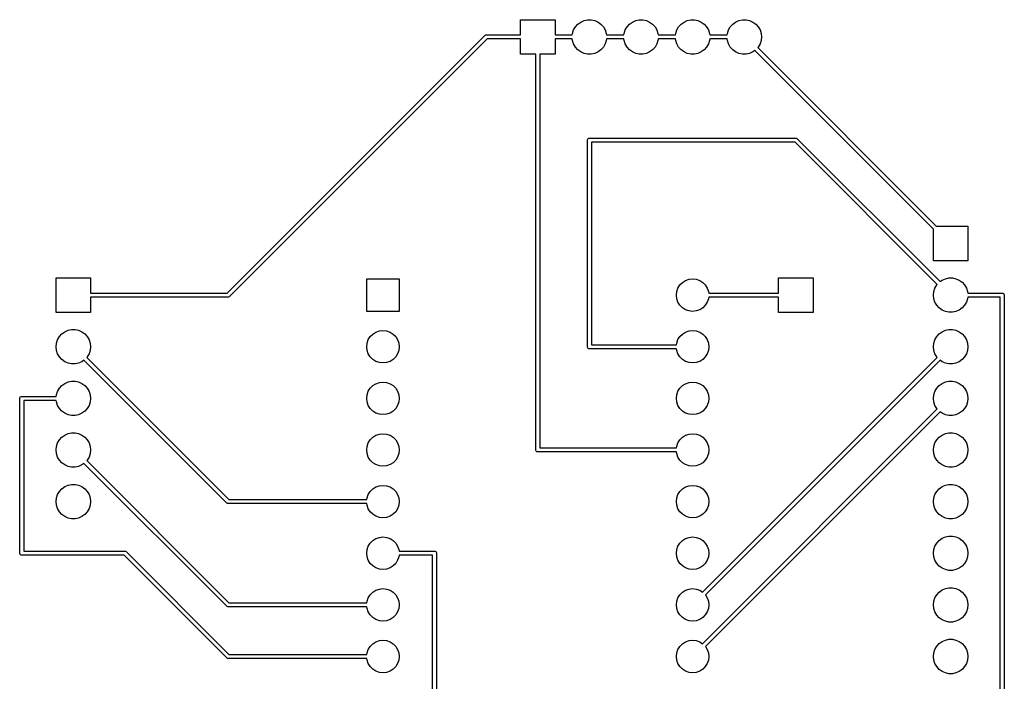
# Model space of a CAD drawing. Extents: x 4.9 to 6.8, y -4.93 to -2.37.
# Drawn here: x 4.896 to 6.804, y -3.65 to -2.367 of the extents above; entities that cross this region are included whole.
import ezdxf

# ---------------------------------------------------------------- set-up
doc = ezdxf.new("R2010")
doc.units = 0
doc.header["$MEASUREMENT"] = 0
doc.layers.add('BLACK', color=7, linetype='CONTINUOUS')

msp = doc.modelspace()

# ---------------------------------------------------------------- linework, layer by layer
at = {"layer": 'BLACK', "linetype": 'CONTINUOUS'}
for p, q in [((5.8665, -2.3961), (5.8665, -2.3665)), ((5.8665, -2.3665), (5.9335, -2.3665)), ((5.9335, -2.3665), (5.9335, -2.3961)), ((5.9694, -2.3864), (5.9729, -2.3803)), ((5.9729, -2.3803), (5.9776, -2.3751)), ((5.9776, -2.3751), (5.9833, -2.371)), ((5.9833, -2.371), (5.9897, -2.3682)), ((5.9897, -2.3682), (5.9965, -2.3667)), ((5.9965, -2.3667), (6.0035, -2.3667)), ((6.0035, -2.3667), (6.0103, -2.3682)), ((6.0103, -2.3682), (6.0167, -2.371)), ((6.0167, -2.371), (6.0224, -2.3751)), ((6.0224, -2.3751), (6.0271, -2.3803)), ((6.0271, -2.3803), (6.0306, -2.3864)), ((6.0694, -2.3864), (6.0729, -2.3803)), ((6.0729, -2.3803), (6.0776, -2.3751)), ((6.0776, -2.3751), (6.0833, -2.371)), ((6.0833, -2.371), (6.0897, -2.3682)), ((6.0897, -2.3682), (6.0965, -2.3667)), ((6.0965, -2.3667), (6.1035, -2.3667)), ((6.1035, -2.3667), (6.1103, -2.3682)), ((6.1103, -2.3682), (6.1167, -2.371)), ((6.1167, -2.371), (6.1224, -2.3751)), ((6.1224, -2.3751), (6.1271, -2.3803)), ((6.1271, -2.3803), (6.1306, -2.3864)), ((6.1694, -2.3864), (6.1729, -2.3803)), ((6.1729, -2.3803), (6.1776, -2.3751)), ((6.1776, -2.3751), (6.1833, -2.371)), ((6.1833, -2.371), (6.1897, -2.3682)), ((6.1897, -2.3682), (6.1965, -2.3667)), ((6.1965, -2.3667), (6.2035, -2.3667)), ((6.2035, -2.3667), (6.2103, -2.3682)), ((6.2103, -2.3682), (6.2167, -2.371)), ((6.2167, -2.371), (6.2224, -2.3751)), ((6.2224, -2.3751), (6.2271, -2.3803)), ((6.2271, -2.3803), (6.2306, -2.3864)), ((6.2694, -2.3864), (6.2729, -2.3803)), ((6.2729, -2.3803), (6.2776, -2.3751)), ((6.2776, -2.3751), (6.2833, -2.371)), ((6.2833, -2.371), (6.2897, -2.3682)), ((6.2897, -2.3682), (6.2965, -2.3667)), ((6.2965, -2.3667), (6.3035, -2.3667)), ((6.3035, -2.3667), (6.3103, -2.3682)), ((6.3103, -2.3682), (6.3167, -2.371)), ((6.3167, -2.371), (6.3224, -2.3751)), ((6.3224, -2.3751), (6.3271, -2.3803)), ((6.3271, -2.3803), (6.3306, -2.3864)), ((5.2984, -2.8961), (5.7972, -2.3972)), ((5.7972, -2.3972), (5.7978, -2.3967)), ((5.7978, -2.3967), (5.7982, -2.3966)), ((5.7982, -2.3966), (5.7992, -2.3961)), ((5.7992, -2.3961), (5.8, -2.3961)), ((5.8, -2.3961), (5.8665, -2.3961)), ((5.9335, -2.3961), (5.9669, -2.3961)), ((5.9669, -2.3961), (5.9673, -2.393)), ((5.9673, -2.393), (5.9694, -2.3864)), ((6.0306, -2.3864), (6.0327, -2.393)), ((6.0327, -2.393), (6.0331, -2.3961)), ((6.0331, -2.3961), (6.0669, -2.3961)), ((6.0669, -2.3961), (6.0673, -2.393)), ((6.0673, -2.393), (6.0694, -2.3864)), ((6.1306, -2.3864), (6.1327, -2.393)), ((6.1327, -2.393), (6.1331, -2.3961)), ((6.1331, -2.3961), (6.1669, -2.3961)), ((6.1669, -2.3961), (6.1673, -2.393)), ((6.1673, -2.393), (6.1694, -2.3864)), ((6.2306, -2.3864), (6.2327, -2.393)), ((6.2327, -2.393), (6.2331, -2.3961)), ((6.2331, -2.3961), (6.2669, -2.3961)), ((6.2669, -2.3961), (6.2673, -2.393)), ((6.2673, -2.393), (6.2694, -2.3864)), ((6.3306, -2.3864), (6.3327, -2.393)), ((6.3327, -2.393), (6.3335, -2.4)), ((6.3335, -2.4), (6.3327, -2.407)), ((5.8016, -2.4039), (5.3028, -2.9028)), ((5.8665, -2.4039), (5.8016, -2.4039)), ((5.8665, -2.4335), (5.8665, -2.4039)), ((5.9669, -2.4039), (5.9335, -2.4039)), ((5.9335, -2.4039), (5.9335, -2.4335)), ((5.9673, -2.407), (5.9669, -2.4039)), ((5.9694, -2.4136), (5.9673, -2.407)), ((5.9729, -2.4197), (5.9694, -2.4136)), ((5.9776, -2.4249), (5.9729, -2.4197)), ((6.0271, -2.4197), (6.0224, -2.4249)), ((6.0306, -2.4136), (6.0271, -2.4197)), ((6.0327, -2.407), (6.0306, -2.4136)), ((6.0331, -2.4039), (6.0327, -2.407)), ((6.0669, -2.4039), (6.0331, -2.4039)), ((6.0673, -2.407), (6.0669, -2.4039)), ((6.0694, -2.4136), (6.0673, -2.407)), ((6.0729, -2.4197), (6.0694, -2.4136)), ((6.0776, -2.4249), (6.0729, -2.4197)), ((6.1271, -2.4197), (6.1224, -2.4249)), ((6.1306, -2.4136), (6.1271, -2.4197)), ((6.1327, -2.407), (6.1306, -2.4136)), ((6.1331, -2.4039), (6.1327, -2.407)), ((6.1669, -2.4039), (6.1331, -2.4039)), ((6.1673, -2.407), (6.1669, -2.4039)), ((6.1694, -2.4136), (6.1673, -2.407)), ((6.1729, -2.4197), (6.1694, -2.4136)), ((6.1776, -2.4249), (6.1729, -2.4197)), ((6.2271, -2.4197), (6.2224, -2.4249)), ((6.2306, -2.4136), (6.2271, -2.4197)), ((6.2327, -2.407), (6.2306, -2.4136)), ((6.2331, -2.4039), (6.2327, -2.407)), ((6.2669, -2.4039), (6.2331, -2.4039)), ((6.2673, -2.407), (6.2669, -2.4039)), ((6.2694, -2.4136), (6.2673, -2.407)), ((6.2729, -2.4197), (6.2694, -2.4136)), ((6.2776, -2.4249), (6.2729, -2.4197)), ((6.3271, -2.4197), (6.3262, -2.4206)), ((6.3262, -2.4206), (6.6721, -2.7665)), ((6.3306, -2.4136), (6.3271, -2.4197)), ((6.3327, -2.407), (6.3306, -2.4136)), ((5.8961, -2.4335), (5.8665, -2.4335)), ((5.8961, -3.2), (5.8961, -2.4335)), ((5.9335, -2.4335), (5.9039, -2.4335)), ((5.9039, -2.4335), (5.9039, -3.1961)), ((5.9833, -2.429), (5.9776, -2.4249)), ((5.9897, -2.4318), (5.9833, -2.429)), ((5.9965, -2.4333), (5.9897, -2.4318)), ((6.0035, -2.4333), (5.9965, -2.4333)), ((6.0103, -2.4318), (6.0035, -2.4333)), ((6.0167, -2.429), (6.0103, -2.4318)), ((6.0224, -2.4249), (6.0167, -2.429)), ((6.0833, -2.429), (6.0776, -2.4249)), ((6.0897, -2.4318), (6.0833, -2.429)), ((6.0965, -2.4333), (6.0897, -2.4318)), ((6.1035, -2.4333), (6.0965, -2.4333)), ((6.1103, -2.4318), (6.1035, -2.4333)), ((6.1167, -2.429), (6.1103, -2.4318)), ((6.1224, -2.4249), (6.1167, -2.429)), ((6.1833, -2.429), (6.1776, -2.4249)), ((6.1897, -2.4318), (6.1833, -2.429)), ((6.1965, -2.4333), (6.1897, -2.4318)), ((6.2035, -2.4333), (6.1965, -2.4333)), ((6.2103, -2.4318), (6.2035, -2.4333)), ((6.2167, -2.429), (6.2103, -2.4318)), ((6.2224, -2.4249), (6.2167, -2.429)), ((6.2833, -2.429), (6.2776, -2.4249)), ((6.2897, -2.4318), (6.2833, -2.429)), ((6.2965, -2.4333), (6.2897, -2.4318)), ((6.3035, -2.4333), (6.2965, -2.4333)), ((6.3103, -2.4318), (6.3035, -2.4333)), ((6.3167, -2.429), (6.3103, -2.4318)), ((6.3206, -2.4262), (6.3167, -2.429)), ((6.6665, -2.7721), (6.3206, -2.4262)), ((5.9961, -2.5992), (5.9967, -2.5978)), ((5.9961, -2.6), (5.9961, -2.5992)), ((5.9961, -3), (5.9961, -2.6)), ((5.9967, -2.5978), (5.9978, -2.5967)), ((5.9978, -2.5967), (5.9992, -2.5961)), ((5.9992, -2.5961), (6, -2.5961)), ((6, -2.5961), (6.4, -2.5961)), ((6.3984, -2.6039), (6.0039, -2.6039)), ((6.0039, -2.6039), (6.0039, -2.9961)), ((6.6738, -2.8794), (6.3984, -2.6039)), ((6.4, -2.5961), (6.4008, -2.5961)), ((6.4008, -2.5961), (6.4022, -2.5967)), ((6.4022, -2.5967), (6.4028, -2.5972)), ((6.4028, -2.5972), (6.6794, -2.8738)), ((6.6665, -2.8335), (6.6665, -2.7721)), ((6.6721, -2.7665), (6.7335, -2.7665)), ((6.7335, -2.7665), (6.7335, -2.8335)), ((6.7335, -2.8335), (6.6665, -2.8335)), ((4.9665, -2.9335), (4.9665, -2.8665)), ((4.9665, -2.8665), (5.0335, -2.8665)), ((5.0335, -2.8665), (5.0335, -2.8961)), ((5.5685, -2.9315), (5.5685, -2.8685)), ((5.5685, -2.8685), (5.6315, -2.8685)), ((5.6315, -2.8685), (5.6315, -2.9315)), ((6.1716, -2.8863), (6.1754, -2.8804)), ((6.1754, -2.8804), (6.1804, -2.8754)), ((6.1804, -2.8754), (6.1863, -2.8716)), ((6.1863, -2.8716), (6.193, -2.8693)), ((6.193, -2.8693), (6.2, -2.8685)), ((6.2, -2.8685), (6.207, -2.8693)), ((6.207, -2.8693), (6.2137, -2.8716)), ((6.2137, -2.8716), (6.2196, -2.8754)), ((6.2196, -2.8754), (6.2246, -2.8804)), ((6.2246, -2.8804), (6.2284, -2.8863)), ((6.3665, -2.8961), (6.3665, -2.8665)), ((6.3665, -2.8665), (6.4335, -2.8665)), ((6.4335, -2.8665), (6.4335, -2.9335)), ((6.6694, -2.8864), (6.6729, -2.8803)), ((6.6729, -2.8803), (6.6738, -2.8794)), ((6.6794, -2.8738), (6.6833, -2.871)), ((6.6833, -2.871), (6.6897, -2.8682)), ((6.6897, -2.8682), (6.6965, -2.8667)), ((6.6965, -2.8667), (6.7035, -2.8667)), ((6.7035, -2.8667), (6.7103, -2.8682)), ((6.7103, -2.8682), (6.7167, -2.871)), ((6.7167, -2.871), (6.7224, -2.8751)), ((6.7224, -2.8751), (6.7271, -2.8803)), ((6.7271, -2.8803), (6.7306, -2.8864)), ((5.0335, -2.8961), (5.2984, -2.8961)), ((6.1685, -2.9), (6.1693, -2.893)), ((6.1693, -2.893), (6.1716, -2.8863)), ((6.2284, -2.8863), (6.2307, -2.893)), ((6.2307, -2.893), (6.2311, -2.8961)), ((6.2311, -2.8961), (6.3665, -2.8961)), ((6.6665, -2.9), (6.6673, -2.893)), ((6.6673, -2.893), (6.6694, -2.8864)), ((6.7306, -2.8864), (6.7327, -2.893)), ((6.7327, -2.893), (6.7331, -2.8961)), ((6.7331, -2.8961), (6.8, -2.8961)), ((6.8, -2.8961), (6.8008, -2.8961)), ((6.8008, -2.8961), (6.8022, -2.8967)), ((6.8022, -2.8967), (6.8033, -2.8978)), ((6.8033, -2.8978), (6.8039, -2.8992)), ((6.8039, -2.8992), (6.8039, -2.9)), ((5.3, -2.9039), (5.0335, -2.9039)), ((5.0335, -2.9039), (5.0335, -2.9335)), ((5.3008, -2.9039), (5.3, -2.9039)), ((5.3022, -2.9033), (5.3008, -2.9039)), ((5.3028, -2.9028), (5.3022, -2.9033)), ((6.1693, -2.907), (6.1685, -2.9)), ((6.1716, -2.9137), (6.1693, -2.907)), ((6.1754, -2.9196), (6.1716, -2.9137)), ((6.2284, -2.9137), (6.2246, -2.9196)), ((6.2307, -2.907), (6.2284, -2.9137)), ((6.2311, -2.9039), (6.2307, -2.907)), ((6.3665, -2.9039), (6.2311, -2.9039)), ((6.3665, -2.9335), (6.3665, -2.9039)), ((6.6673, -2.907), (6.6665, -2.9)), ((6.6694, -2.9136), (6.6673, -2.907)), ((6.6729, -2.9197), (6.6694, -2.9136)), ((6.7306, -2.9136), (6.7271, -2.9197)), ((6.7327, -2.907), (6.7306, -2.9136)), ((6.7331, -2.9039), (6.7327, -2.907)), ((6.7961, -2.9039), (6.7331, -2.9039)), ((6.7961, -3.8961), (6.7961, -2.9039)), ((6.8039, -2.9), (6.8039, -3.9)), ((5.0335, -2.9335), (4.9665, -2.9335)), ((5.6315, -2.9315), (5.5685, -2.9315)), ((6.1804, -2.9246), (6.1754, -2.9196)), ((6.1863, -2.9284), (6.1804, -2.9246)), ((6.193, -2.9307), (6.1863, -2.9284)), ((6.2, -2.9315), (6.193, -2.9307)), ((6.207, -2.9307), (6.2, -2.9315)), ((6.2137, -2.9284), (6.207, -2.9307)), ((6.2196, -2.9246), (6.2137, -2.9284)), ((6.2246, -2.9196), (6.2196, -2.9246)), ((6.4335, -2.9335), (6.3665, -2.9335)), ((6.6776, -2.9249), (6.6729, -2.9197)), ((6.6833, -2.929), (6.6776, -2.9249)), ((6.6897, -2.9318), (6.6833, -2.929)), ((6.6965, -2.9333), (6.6897, -2.9318)), ((6.7035, -2.9333), (6.6965, -2.9333)), ((6.7103, -2.9318), (6.7035, -2.9333)), ((6.7167, -2.929), (6.7103, -2.9318)), ((6.7224, -2.9249), (6.7167, -2.929)), ((6.7271, -2.9197), (6.7224, -2.9249)), ((4.9729, -2.9803), (4.9776, -2.9751)), ((4.9776, -2.9751), (4.9833, -2.971)), ((4.9833, -2.971), (4.9897, -2.9682)), ((4.9897, -2.9682), (4.9965, -2.9667)), ((4.9965, -2.9667), (5.0035, -2.9667)), ((5.0035, -2.9667), (5.0103, -2.9682)), ((5.0103, -2.9682), (5.0167, -2.971)), ((5.0167, -2.971), (5.0224, -2.9751)), ((5.0224, -2.9751), (5.0271, -2.9803)), ((5.5754, -2.9804), (5.5804, -2.9754)), ((5.5804, -2.9754), (5.5863, -2.9716)), ((5.5863, -2.9716), (5.593, -2.9693)), ((5.593, -2.9693), (5.6, -2.9685)), ((5.6, -2.9685), (5.607, -2.9693)), ((5.607, -2.9693), (5.6137, -2.9716)), ((5.6137, -2.9716), (5.6196, -2.9754)), ((5.6196, -2.9754), (5.6246, -2.9804)), ((6.1754, -2.9804), (6.1804, -2.9754)), ((6.1804, -2.9754), (6.1863, -2.9716)), ((6.1863, -2.9716), (6.193, -2.9693)), ((6.193, -2.9693), (6.2, -2.9685)), ((6.2, -2.9685), (6.207, -2.9693)), ((6.207, -2.9693), (6.2137, -2.9716)), ((6.2137, -2.9716), (6.2196, -2.9754)), ((6.2196, -2.9754), (6.2246, -2.9804)), ((6.6729, -2.9803), (6.6776, -2.9751)), ((6.6776, -2.9751), (6.6833, -2.971)), ((6.6833, -2.971), (6.6897, -2.9682)), ((6.6897, -2.9682), (6.6965, -2.9667)), ((6.6965, -2.9667), (6.7035, -2.9667)), ((6.7035, -2.9667), (6.7103, -2.9682)), ((6.7103, -2.9682), (6.7167, -2.971)), ((6.7167, -2.971), (6.7224, -2.9751)), ((6.7224, -2.9751), (6.7271, -2.9803)), ((4.9665, -3), (4.9673, -2.993)), ((4.9673, -2.993), (4.9694, -2.9864)), ((4.9694, -2.9864), (4.9729, -2.9803)), ((5.0271, -2.9803), (5.0306, -2.9864)), ((5.0306, -2.9864), (5.0327, -2.993)), ((5.0327, -2.993), (5.0335, -3)), ((5.5685, -3), (5.5693, -2.993)), ((5.5693, -2.993), (5.5716, -2.9863)), ((5.5716, -2.9863), (5.5754, -2.9804)), ((5.6246, -2.9804), (5.6284, -2.9863)), ((5.6284, -2.9863), (5.6307, -2.993)), ((5.6307, -2.993), (5.6315, -3)), ((6.1689, -2.9961), (6.1693, -2.993)), ((6.1693, -2.993), (6.1716, -2.9863)), ((6.1716, -2.9863), (6.1754, -2.9804)), ((6.2246, -2.9804), (6.2284, -2.9863)), ((6.2284, -2.9863), (6.2307, -2.993)), ((6.2307, -2.993), (6.2315, -3)), ((6.6665, -3), (6.6673, -2.993)), ((6.6673, -2.993), (6.6694, -2.9864)), ((6.6694, -2.9864), (6.6729, -2.9803)), ((6.7271, -2.9803), (6.7306, -2.9864)), ((6.7306, -2.9864), (6.7327, -2.993)), ((6.7327, -2.993), (6.7335, -3)), ((4.9673, -3.007), (4.9665, -3)), ((4.9694, -3.0136), (4.9673, -3.007)), ((4.9729, -3.0197), (4.9694, -3.0136)), ((5.0306, -3.0136), (5.0271, -3.0197)), ((5.0327, -3.007), (5.0306, -3.0136)), ((5.0335, -3), (5.0327, -3.007)), ((5.5693, -3.007), (5.5685, -3)), ((5.5716, -3.0137), (5.5693, -3.007)), ((5.5754, -3.0196), (5.5716, -3.0137)), ((5.6284, -3.0137), (5.6246, -3.0196)), ((5.6307, -3.007), (5.6284, -3.0137)), ((5.6315, -3), (5.6307, -3.007)), ((5.9961, -3.0008), (5.9961, -3)), ((5.9967, -3.0022), (5.9961, -3.0008)), ((5.9978, -3.0033), (5.9967, -3.0022)), ((5.9992, -3.0039), (5.9978, -3.0033)), ((6, -3.0039), (5.9992, -3.0039)), ((6.1689, -3.0039), (6, -3.0039)), ((6.0039, -2.9961), (6.1689, -2.9961)), ((6.1693, -3.007), (6.1689, -3.0039)), ((6.1716, -3.0137), (6.1693, -3.007)), ((6.1754, -3.0196), (6.1716, -3.0137)), ((6.2284, -3.0137), (6.2246, -3.0196)), ((6.2307, -3.007), (6.2284, -3.0137)), ((6.2315, -3), (6.2307, -3.007)), ((6.6673, -3.007), (6.6665, -3)), ((6.6694, -3.0136), (6.6673, -3.007)), ((6.6729, -3.0197), (6.6694, -3.0136)), ((6.7306, -3.0136), (6.7271, -3.0197)), ((6.7327, -3.007), (6.7306, -3.0136)), ((6.7335, -3), (6.7327, -3.007)), ((4.9776, -3.0249), (4.9729, -3.0197)), ((4.9833, -3.029), (4.9776, -3.0249)), ((4.9897, -3.0318), (4.9833, -3.029)), ((4.9965, -3.0333), (4.9897, -3.0318)), ((5.0035, -3.0333), (4.9965, -3.0333)), ((5.0103, -3.0318), (5.0035, -3.0333)), ((5.0167, -3.029), (5.0103, -3.0318)), ((5.0206, -3.0262), (5.0167, -3.029)), ((5.2972, -3.3028), (5.0206, -3.0262)), ((5.0271, -3.0197), (5.0262, -3.0206)), ((5.0262, -3.0206), (5.3016, -3.2961)), ((5.5804, -3.0246), (5.5754, -3.0196)), ((5.5863, -3.0284), (5.5804, -3.0246)), ((5.593, -3.0307), (5.5863, -3.0284)), ((5.6, -3.0315), (5.593, -3.0307)), ((5.607, -3.0307), (5.6, -3.0315)), ((5.6137, -3.0284), (5.607, -3.0307)), ((5.6196, -3.0246), (5.6137, -3.0284)), ((5.6246, -3.0196), (5.6196, -3.0246)), ((6.1804, -3.0246), (6.1754, -3.0196)), ((6.1863, -3.0284), (6.1804, -3.0246)), ((6.193, -3.0307), (6.1863, -3.0284)), ((6.2, -3.0315), (6.193, -3.0307)), ((6.207, -3.0307), (6.2, -3.0315)), ((6.2137, -3.0284), (6.207, -3.0307)), ((6.2196, -3.0246), (6.2137, -3.0284)), ((6.2193, -3.4752), (6.6738, -3.0206)), ((6.2246, -3.0196), (6.2196, -3.0246)), ((6.6794, -3.0262), (6.2248, -3.4807)), ((6.6738, -3.0206), (6.6729, -3.0197)), ((6.6833, -3.029), (6.6794, -3.0262)), ((6.6897, -3.0318), (6.6833, -3.029)), ((6.6965, -3.0333), (6.6897, -3.0318)), ((6.7035, -3.0333), (6.6965, -3.0333)), ((6.7103, -3.0318), (6.7035, -3.0333)), ((6.7167, -3.029), (6.7103, -3.0318)), ((6.7224, -3.0249), (6.7167, -3.029)), ((6.7271, -3.0197), (6.7224, -3.0249)), ((4.9776, -3.0751), (4.9833, -3.071)), ((4.9833, -3.071), (4.9897, -3.0682)), ((4.9897, -3.0682), (4.9965, -3.0667)), ((4.9965, -3.0667), (5.0035, -3.0667)), ((5.0035, -3.0667), (5.0103, -3.0682)), ((5.0103, -3.0682), (5.0167, -3.071)), ((5.0167, -3.071), (5.0224, -3.0751)), ((5.5804, -3.0754), (5.5863, -3.0716)), ((5.5863, -3.0716), (5.593, -3.0693)), ((5.593, -3.0693), (5.6, -3.0685)), ((5.6, -3.0685), (5.607, -3.0693)), ((5.607, -3.0693), (5.6137, -3.0716)), ((5.6137, -3.0716), (5.6196, -3.0754)), ((6.1804, -3.0754), (6.1863, -3.0716)), ((6.1863, -3.0716), (6.193, -3.0693)), ((6.193, -3.0693), (6.2, -3.0685)), ((6.2, -3.0685), (6.207, -3.0693)), ((6.207, -3.0693), (6.2137, -3.0716)), ((6.2137, -3.0716), (6.2196, -3.0754)), ((6.6776, -3.0751), (6.6833, -3.071)), ((6.6833, -3.071), (6.6897, -3.0682)), ((6.6897, -3.0682), (6.6965, -3.0667)), ((6.6965, -3.0667), (6.7035, -3.0667)), ((6.7035, -3.0667), (6.7103, -3.0682)), ((6.7103, -3.0682), (6.7167, -3.071)), ((6.7167, -3.071), (6.7224, -3.0751)), ((4.9673, -3.093), (4.9694, -3.0864)), ((4.9694, -3.0864), (4.9729, -3.0803)), ((4.9729, -3.0803), (4.9776, -3.0751)), ((5.0224, -3.0751), (5.0271, -3.0803)), ((5.0271, -3.0803), (5.0306, -3.0864)), ((5.0306, -3.0864), (5.0327, -3.093)), ((5.5693, -3.093), (5.5716, -3.0863)), ((5.5716, -3.0863), (5.5754, -3.0804)), ((5.5754, -3.0804), (5.5804, -3.0754)), ((5.6196, -3.0754), (5.6246, -3.0804)), ((5.6246, -3.0804), (5.6284, -3.0863)), ((5.6284, -3.0863), (5.6307, -3.093)), ((6.1693, -3.093), (6.1716, -3.0863)), ((6.1716, -3.0863), (6.1754, -3.0804)), ((6.1754, -3.0804), (6.1804, -3.0754)), ((6.2196, -3.0754), (6.2246, -3.0804)), ((6.2246, -3.0804), (6.2284, -3.0863)), ((6.2284, -3.0863), (6.2307, -3.093)), ((6.6673, -3.093), (6.6694, -3.0864)), ((6.6694, -3.0864), (6.6729, -3.0803)), ((6.6729, -3.0803), (6.6776, -3.0751)), ((6.7224, -3.0751), (6.7271, -3.0803)), ((6.7271, -3.0803), (6.7306, -3.0864)), ((6.7306, -3.0864), (6.7327, -3.093)), ((4.8961, -3.0992), (4.8967, -3.0978)), ((4.8961, -3.1), (4.8961, -3.0992)), ((4.8961, -3.4), (4.8961, -3.1)), ((4.8967, -3.0978), (4.8978, -3.0967)), ((4.8978, -3.0967), (4.8992, -3.0961)), ((4.8992, -3.0961), (4.9, -3.0961)), ((4.9, -3.0961), (4.9669, -3.0961)), ((4.9669, -3.1039), (4.9039, -3.1039)), ((4.9039, -3.1039), (4.9039, -3.3961)), ((4.9669, -3.0961), (4.9673, -3.093)), ((4.9673, -3.107), (4.9669, -3.1039)), ((4.9694, -3.1136), (4.9673, -3.107)), ((5.0327, -3.107), (5.0306, -3.1136)), ((5.0327, -3.093), (5.0335, -3.1)), ((5.0335, -3.1), (5.0327, -3.107)), ((5.5685, -3.1), (5.5693, -3.093)), ((5.5693, -3.107), (5.5685, -3.1)), ((5.5716, -3.1137), (5.5693, -3.107)), ((5.6307, -3.107), (5.6284, -3.1137)), ((5.6307, -3.093), (5.6315, -3.1)), ((5.6315, -3.1), (5.6307, -3.107)), ((6.1685, -3.1), (6.1693, -3.093)), ((6.1693, -3.107), (6.1685, -3.1)), ((6.1716, -3.1137), (6.1693, -3.107)), ((6.2307, -3.107), (6.2284, -3.1137)), ((6.2307, -3.093), (6.2315, -3.1)), ((6.2315, -3.1), (6.2307, -3.107)), ((6.6665, -3.1), (6.6673, -3.093)), ((6.6673, -3.107), (6.6665, -3.1)), ((6.6694, -3.1136), (6.6673, -3.107)), ((6.7327, -3.107), (6.7306, -3.1136)), ((6.7327, -3.093), (6.7335, -3.1)), ((6.7335, -3.1), (6.7327, -3.107)), ((4.9729, -3.1197), (4.9694, -3.1136)), ((4.9776, -3.1249), (4.9729, -3.1197)), ((4.9833, -3.129), (4.9776, -3.1249)), ((5.0224, -3.1249), (5.0167, -3.129)), ((5.0271, -3.1197), (5.0224, -3.1249)), ((5.0306, -3.1136), (5.0271, -3.1197)), ((5.5754, -3.1196), (5.5716, -3.1137)), ((5.5804, -3.1246), (5.5754, -3.1196)), ((5.5863, -3.1284), (5.5804, -3.1246)), ((5.593, -3.1307), (5.5863, -3.1284)), ((5.6137, -3.1284), (5.607, -3.1307)), ((5.6196, -3.1246), (5.6137, -3.1284)), ((5.6246, -3.1196), (5.6196, -3.1246)), ((5.6284, -3.1137), (5.6246, -3.1196)), ((6.1754, -3.1196), (6.1716, -3.1137)), ((6.1804, -3.1246), (6.1754, -3.1196)), ((6.1863, -3.1284), (6.1804, -3.1246)), ((6.193, -3.1307), (6.1863, -3.1284)), ((6.2137, -3.1284), (6.207, -3.1307)), ((6.2196, -3.1246), (6.2137, -3.1284)), ((6.2193, -3.5752), (6.6738, -3.1206)), ((6.2246, -3.1196), (6.2196, -3.1246)), ((6.2284, -3.1137), (6.2246, -3.1196)), ((6.6794, -3.1262), (6.2248, -3.5807)), ((6.6729, -3.1197), (6.6694, -3.1136)), ((6.6738, -3.1206), (6.6729, -3.1197)), ((6.6833, -3.129), (6.6794, -3.1262)), ((6.7224, -3.1249), (6.7167, -3.129)), ((6.7271, -3.1197), (6.7224, -3.1249)), ((6.7306, -3.1136), (6.7271, -3.1197)), ((4.9897, -3.1318), (4.9833, -3.129)), ((4.9965, -3.1333), (4.9897, -3.1318)), ((5.0035, -3.1333), (4.9965, -3.1333)), ((5.0103, -3.1318), (5.0035, -3.1333)), ((5.0167, -3.129), (5.0103, -3.1318)), ((5.6, -3.1315), (5.593, -3.1307)), ((5.607, -3.1307), (5.6, -3.1315)), ((6.2, -3.1315), (6.193, -3.1307)), ((6.207, -3.1307), (6.2, -3.1315)), ((6.6897, -3.1318), (6.6833, -3.129)), ((6.6965, -3.1333), (6.6897, -3.1318)), ((6.7035, -3.1333), (6.6965, -3.1333)), ((6.7103, -3.1318), (6.7035, -3.1333)), ((6.7167, -3.129), (6.7103, -3.1318)), ((4.9897, -3.1682), (4.9965, -3.1667)), ((4.9965, -3.1667), (5.0035, -3.1667)), ((5.0035, -3.1667), (5.0103, -3.1682)), ((6.6897, -3.1682), (6.6965, -3.1667)), ((6.6965, -3.1667), (6.7035, -3.1667)), ((6.7035, -3.1667), (6.7103, -3.1682)), ((4.9694, -3.1864), (4.9729, -3.1803)), ((4.9729, -3.1803), (4.9776, -3.1751)), ((4.9776, -3.1751), (4.9833, -3.171)), ((4.9833, -3.171), (4.9897, -3.1682)), ((5.0103, -3.1682), (5.0167, -3.171)), ((5.0167, -3.171), (5.0224, -3.1751)), ((5.0224, -3.1751), (5.0271, -3.1803)), ((5.0271, -3.1803), (5.0306, -3.1864)), ((5.5716, -3.1863), (5.5754, -3.1804)), ((5.5754, -3.1804), (5.5804, -3.1754)), ((5.5804, -3.1754), (5.5863, -3.1716)), ((5.5863, -3.1716), (5.593, -3.1693)), ((5.593, -3.1693), (5.6, -3.1685)), ((5.6, -3.1685), (5.607, -3.1693)), ((5.607, -3.1693), (5.6137, -3.1716)), ((5.6137, -3.1716), (5.6196, -3.1754)), ((5.6196, -3.1754), (5.6246, -3.1804)), ((5.6246, -3.1804), (5.6284, -3.1863)), ((6.1716, -3.1863), (6.1754, -3.1804)), ((6.1754, -3.1804), (6.1804, -3.1754)), ((6.1804, -3.1754), (6.1863, -3.1716)), ((6.1863, -3.1716), (6.193, -3.1693)), ((6.193, -3.1693), (6.2, -3.1685)), ((6.2, -3.1685), (6.207, -3.1693)), ((6.207, -3.1693), (6.2137, -3.1716)), ((6.2137, -3.1716), (6.2196, -3.1754)), ((6.2196, -3.1754), (6.2246, -3.1804)), ((6.2246, -3.1804), (6.2284, -3.1863)), ((6.6694, -3.1864), (6.6729, -3.1803)), ((6.6729, -3.1803), (6.6776, -3.1751)), ((6.6776, -3.1751), (6.6833, -3.171)), ((6.6833, -3.171), (6.6897, -3.1682)), ((6.7103, -3.1682), (6.7167, -3.171)), ((6.7167, -3.171), (6.7224, -3.1751)), ((6.7224, -3.1751), (6.7271, -3.1803)), ((6.7271, -3.1803), (6.7306, -3.1864)), ((4.9665, -3.2), (4.9673, -3.193)), ((4.9673, -3.207), (4.9665, -3.2)), ((4.9673, -3.193), (4.9694, -3.1864)), ((5.0306, -3.1864), (5.0327, -3.193)), ((5.0327, -3.193), (5.0335, -3.2)), ((5.0335, -3.2), (5.0327, -3.207)), ((5.5685, -3.2), (5.5693, -3.193)), ((5.5693, -3.207), (5.5685, -3.2)), ((5.5693, -3.193), (5.5716, -3.1863)), ((5.6284, -3.1863), (5.6307, -3.193)), ((5.6307, -3.193), (5.6315, -3.2)), ((5.6315, -3.2), (5.6307, -3.207)), ((5.8961, -3.2008), (5.8961, -3.2)), ((5.8967, -3.2022), (5.8961, -3.2008)), ((5.8978, -3.2033), (5.8967, -3.2022)), ((5.8992, -3.2039), (5.8978, -3.2033)), ((5.9, -3.2039), (5.8992, -3.2039)), ((6.1689, -3.2039), (5.9, -3.2039)), ((5.9039, -3.1961), (6.1689, -3.1961)), ((6.1689, -3.1961), (6.1693, -3.193)), ((6.1693, -3.207), (6.1689, -3.2039)), ((6.1693, -3.193), (6.1716, -3.1863)), ((6.2284, -3.1863), (6.2307, -3.193)), ((6.2307, -3.193), (6.2315, -3.2)), ((6.2315, -3.2), (6.2307, -3.207)), ((6.6665, -3.2), (6.6673, -3.193)), ((6.6673, -3.207), (6.6665, -3.2)), ((6.6673, -3.193), (6.6694, -3.1864)), ((6.7306, -3.1864), (6.7327, -3.193)), ((6.7327, -3.193), (6.7335, -3.2)), ((6.7335, -3.2), (6.7327, -3.207)), ((4.9694, -3.2136), (4.9673, -3.207)), ((4.9729, -3.2197), (4.9694, -3.2136)), ((4.9776, -3.2249), (4.9729, -3.2197)), ((5.0271, -3.2197), (5.0262, -3.2206)), ((5.0262, -3.2206), (5.3016, -3.4961)), ((5.0306, -3.2136), (5.0271, -3.2197)), ((5.0327, -3.207), (5.0306, -3.2136)), ((5.5716, -3.2137), (5.5693, -3.207)), ((5.5754, -3.2196), (5.5716, -3.2137)), ((5.5804, -3.2246), (5.5754, -3.2196)), ((5.6246, -3.2196), (5.6196, -3.2246)), ((5.6284, -3.2137), (5.6246, -3.2196)), ((5.6307, -3.207), (5.6284, -3.2137)), ((6.1716, -3.2137), (6.1693, -3.207)), ((6.1754, -3.2196), (6.1716, -3.2137)), ((6.1804, -3.2246), (6.1754, -3.2196)), ((6.2246, -3.2196), (6.2196, -3.2246)), ((6.2284, -3.2137), (6.2246, -3.2196)), ((6.2307, -3.207), (6.2284, -3.2137)), ((6.6694, -3.2136), (6.6673, -3.207)), ((6.6729, -3.2197), (6.6694, -3.2136)), ((6.6776, -3.2249), (6.6729, -3.2197)), ((6.7271, -3.2197), (6.7224, -3.2249)), ((6.7306, -3.2136), (6.7271, -3.2197)), ((6.7327, -3.207), (6.7306, -3.2136)), ((4.9833, -3.229), (4.9776, -3.2249)), ((4.9897, -3.2318), (4.9833, -3.229)), ((4.9965, -3.2333), (4.9897, -3.2318)), ((5.0035, -3.2333), (4.9965, -3.2333)), ((5.0103, -3.2318), (5.0035, -3.2333)), ((5.0167, -3.229), (5.0103, -3.2318)), ((5.0206, -3.2262), (5.0167, -3.229)), ((5.2972, -3.5028), (5.0206, -3.2262)), ((5.5863, -3.2284), (5.5804, -3.2246)), ((5.593, -3.2307), (5.5863, -3.2284)), ((5.6, -3.2315), (5.593, -3.2307)), ((5.607, -3.2307), (5.6, -3.2315)), ((5.6137, -3.2284), (5.607, -3.2307)), ((5.6196, -3.2246), (5.6137, -3.2284)), ((6.1863, -3.2284), (6.1804, -3.2246)), ((6.193, -3.2307), (6.1863, -3.2284)), ((6.2, -3.2315), (6.193, -3.2307)), ((6.207, -3.2307), (6.2, -3.2315)), ((6.2137, -3.2284), (6.207, -3.2307)), ((6.2196, -3.2246), (6.2137, -3.2284)), ((6.6833, -3.229), (6.6776, -3.2249)), ((6.6897, -3.2318), (6.6833, -3.229)), ((6.6965, -3.2333), (6.6897, -3.2318)), ((6.7035, -3.2333), (6.6965, -3.2333)), ((6.7103, -3.2318), (6.7035, -3.2333)), ((6.7167, -3.229), (6.7103, -3.2318)), ((6.7224, -3.2249), (6.7167, -3.229)), ((4.9694, -3.2864), (4.9729, -3.2803)), ((4.9729, -3.2803), (4.9776, -3.2751)), ((4.9776, -3.2751), (4.9833, -3.271)), ((4.9833, -3.271), (4.9897, -3.2682)), ((4.9897, -3.2682), (4.9965, -3.2667)), ((4.9965, -3.2667), (5.0035, -3.2667)), ((5.0035, -3.2667), (5.0103, -3.2682)), ((5.0103, -3.2682), (5.0167, -3.271)), ((5.0167, -3.271), (5.0224, -3.2751)), ((5.0224, -3.2751), (5.0271, -3.2803)), ((5.0271, -3.2803), (5.0306, -3.2864)), ((5.5716, -3.2863), (5.5754, -3.2804)), ((5.5754, -3.2804), (5.5804, -3.2754)), ((5.5804, -3.2754), (5.5863, -3.2716)), ((5.5863, -3.2716), (5.593, -3.2693)), ((5.593, -3.2693), (5.6, -3.2685)), ((5.6, -3.2685), (5.607, -3.2693)), ((5.607, -3.2693), (5.6137, -3.2716)), ((5.6137, -3.2716), (5.6196, -3.2754)), ((5.6196, -3.2754), (5.6246, -3.2804)), ((5.6246, -3.2804), (5.6284, -3.2863)), ((6.1716, -3.2863), (6.1754, -3.2804)), ((6.1754, -3.2804), (6.1804, -3.2754)), ((6.1804, -3.2754), (6.1863, -3.2716)), ((6.1863, -3.2716), (6.193, -3.2693)), ((6.193, -3.2693), (6.2, -3.2685)), ((6.2, -3.2685), (6.207, -3.2693)), ((6.207, -3.2693), (6.2137, -3.2716)), ((6.2137, -3.2716), (6.2196, -3.2754)), ((6.2196, -3.2754), (6.2246, -3.2804)), ((6.2246, -3.2804), (6.2284, -3.2863)), ((6.6694, -3.2864), (6.6729, -3.2803)), ((6.6729, -3.2803), (6.6776, -3.2751)), ((6.6776, -3.2751), (6.6833, -3.271)), ((6.6833, -3.271), (6.6897, -3.2682)), ((6.6897, -3.2682), (6.6965, -3.2667)), ((6.6965, -3.2667), (6.7035, -3.2667)), ((6.7035, -3.2667), (6.7103, -3.2682)), ((6.7103, -3.2682), (6.7167, -3.271)), ((6.7167, -3.271), (6.7224, -3.2751)), ((6.7224, -3.2751), (6.7271, -3.2803)), ((6.7271, -3.2803), (6.7306, -3.2864)), ((4.9665, -3.3), (4.9673, -3.293)), ((4.9673, -3.307), (4.9665, -3.3)), ((4.9673, -3.293), (4.9694, -3.2864)), ((5.0306, -3.2864), (5.0327, -3.293)), ((5.0327, -3.293), (5.0335, -3.3)), ((5.0335, -3.3), (5.0327, -3.307)), ((5.3016, -3.2961), (5.5689, -3.2961)), ((5.5689, -3.2961), (5.5693, -3.293)), ((5.5693, -3.293), (5.5716, -3.2863)), ((5.6284, -3.2863), (5.6307, -3.293)), ((5.6307, -3.293), (5.6315, -3.3)), ((5.6315, -3.3), (5.6307, -3.307)), ((6.1685, -3.3), (6.1693, -3.293)), ((6.1693, -3.307), (6.1685, -3.3)), ((6.1693, -3.293), (6.1716, -3.2863)), ((6.2284, -3.2863), (6.2307, -3.293)), ((6.2307, -3.293), (6.2315, -3.3)), ((6.2315, -3.3), (6.2307, -3.307)), ((6.6665, -3.3), (6.6673, -3.293)), ((6.6673, -3.307), (6.6665, -3.3)), ((6.6673, -3.293), (6.6694, -3.2864)), ((6.7306, -3.2864), (6.7327, -3.293)), ((6.7327, -3.293), (6.7335, -3.3)), ((6.7335, -3.3), (6.7327, -3.307)), ((4.9694, -3.3136), (4.9673, -3.307)), ((4.9729, -3.3197), (4.9694, -3.3136)), ((4.9776, -3.3249), (4.9729, -3.3197)), ((5.0271, -3.3197), (5.0224, -3.3249)), ((5.0306, -3.3136), (5.0271, -3.3197)), ((5.0327, -3.307), (5.0306, -3.3136)), ((5.2978, -3.3033), (5.2972, -3.3028)), ((5.2982, -3.3034), (5.2978, -3.3033)), ((5.2992, -3.3039), (5.2982, -3.3034)), ((5.3, -3.3039), (5.2992, -3.3039)), ((5.5689, -3.3039), (5.3, -3.3039)), ((5.5693, -3.307), (5.5689, -3.3039)), ((5.5716, -3.3137), (5.5693, -3.307)), ((5.5754, -3.3196), (5.5716, -3.3137)), ((5.5804, -3.3246), (5.5754, -3.3196)), ((5.6246, -3.3196), (5.6196, -3.3246)), ((5.6284, -3.3137), (5.6246, -3.3196)), ((5.6307, -3.307), (5.6284, -3.3137)), ((6.1716, -3.3137), (6.1693, -3.307)), ((6.1754, -3.3196), (6.1716, -3.3137)), ((6.1804, -3.3246), (6.1754, -3.3196)), ((6.2246, -3.3196), (6.2196, -3.3246)), ((6.2284, -3.3137), (6.2246, -3.3196)), ((6.2307, -3.307), (6.2284, -3.3137)), ((6.6694, -3.3136), (6.6673, -3.307)), ((6.6729, -3.3197), (6.6694, -3.3136)), ((6.6776, -3.3249), (6.6729, -3.3197)), ((6.7271, -3.3197), (6.7224, -3.3249)), ((6.7306, -3.3136), (6.7271, -3.3197)), ((6.7327, -3.307), (6.7306, -3.3136)), ((4.9833, -3.329), (4.9776, -3.3249)), ((4.9897, -3.3318), (4.9833, -3.329)), ((4.9965, -3.3333), (4.9897, -3.3318)), ((5.0035, -3.3333), (4.9965, -3.3333)), ((5.0103, -3.3318), (5.0035, -3.3333)), ((5.0167, -3.329), (5.0103, -3.3318)), ((5.0224, -3.3249), (5.0167, -3.329)), ((5.5863, -3.3284), (5.5804, -3.3246)), ((5.593, -3.3307), (5.5863, -3.3284)), ((5.6, -3.3315), (5.593, -3.3307)), ((5.607, -3.3307), (5.6, -3.3315)), ((5.6137, -3.3284), (5.607, -3.3307)), ((5.6196, -3.3246), (5.6137, -3.3284)), ((6.1863, -3.3284), (6.1804, -3.3246)), ((6.193, -3.3307), (6.1863, -3.3284)), ((6.2, -3.3315), (6.193, -3.3307)), ((6.207, -3.3307), (6.2, -3.3315)), ((6.2137, -3.3284), (6.207, -3.3307)), ((6.2196, -3.3246), (6.2137, -3.3284)), ((6.6833, -3.329), (6.6776, -3.3249)), ((6.6897, -3.3318), (6.6833, -3.329)), ((6.6965, -3.3333), (6.6897, -3.3318)), ((6.7035, -3.3333), (6.6965, -3.3333)), ((6.7103, -3.3318), (6.7035, -3.3333)), ((6.7167, -3.329), (6.7103, -3.3318)), ((6.7224, -3.3249), (6.7167, -3.329)), ((5.5754, -3.3804), (5.5804, -3.3754)), ((5.5804, -3.3754), (5.5863, -3.3716)), ((5.5863, -3.3716), (5.593, -3.3693)), ((5.593, -3.3693), (5.6, -3.3685)), ((5.6, -3.3685), (5.607, -3.3693)), ((5.607, -3.3693), (5.6137, -3.3716)), ((5.6137, -3.3716), (5.6196, -3.3754)), ((5.6196, -3.3754), (5.6246, -3.3804)), ((6.1754, -3.3804), (6.1804, -3.3754)), ((6.1804, -3.3754), (6.1863, -3.3716)), ((6.1863, -3.3716), (6.193, -3.3693)), ((6.193, -3.3693), (6.2, -3.3685)), ((6.2, -3.3685), (6.207, -3.3693)), ((6.207, -3.3693), (6.2137, -3.3716)), ((6.2137, -3.3716), (6.2196, -3.3754)), ((6.2196, -3.3754), (6.2246, -3.3804)), ((6.6729, -3.3803), (6.6776, -3.3751)), ((6.6776, -3.3751), (6.6833, -3.371)), ((6.6833, -3.371), (6.6897, -3.3682)), ((6.6897, -3.3682), (6.6965, -3.3667)), ((6.6965, -3.3667), (6.7035, -3.3667)), ((6.7035, -3.3667), (6.7103, -3.3682)), ((6.7103, -3.3682), (6.7167, -3.371)), ((6.7167, -3.371), (6.7224, -3.3751)), ((6.7224, -3.3751), (6.7271, -3.3803)), ((5.5685, -3.4), (5.5693, -3.393)), ((5.5693, -3.393), (5.5716, -3.3863)), ((5.5716, -3.3863), (5.5754, -3.3804)), ((5.6246, -3.3804), (5.6284, -3.3863)), ((5.6284, -3.3863), (5.6307, -3.393)), ((5.6307, -3.393), (5.6311, -3.3961)), ((6.1685, -3.4), (6.1693, -3.393)), ((6.1693, -3.393), (6.1716, -3.3863)), ((6.1716, -3.3863), (6.1754, -3.3804)), ((6.2246, -3.3804), (6.2284, -3.3863)), ((6.2284, -3.3863), (6.2307, -3.393)), ((6.2307, -3.393), (6.2315, -3.4)), ((6.6665, -3.4), (6.6673, -3.393)), ((6.6673, -3.393), (6.6694, -3.3864)), ((6.6694, -3.3864), (6.6729, -3.3803)), ((6.7271, -3.3803), (6.7306, -3.3864)), ((6.7306, -3.3864), (6.7327, -3.393)), ((6.7327, -3.393), (6.7335, -3.4)), ((4.8961, -3.4008), (4.8961, -3.4)), ((4.8967, -3.4022), (4.8961, -3.4008)), ((4.8978, -3.4033), (4.8967, -3.4022)), ((4.8992, -3.4039), (4.8978, -3.4033)), ((4.9, -3.4039), (4.8992, -3.4039)), ((5.0984, -3.4039), (4.9, -3.4039)), ((4.9039, -3.3961), (5.1, -3.3961)), ((5.2972, -3.6028), (5.0984, -3.4039)), ((5.1, -3.3961), (5.1008, -3.3961)), ((5.1008, -3.3961), (5.1022, -3.3967)), ((5.1022, -3.3967), (5.1028, -3.3972)), ((5.1028, -3.3972), (5.3016, -3.5961)), ((5.5693, -3.407), (5.5685, -3.4)), ((5.5716, -3.4137), (5.5693, -3.407)), ((5.5754, -3.4196), (5.5716, -3.4137)), ((5.6284, -3.4137), (5.6246, -3.4196)), ((5.6307, -3.407), (5.6284, -3.4137)), ((5.6311, -3.4039), (5.6307, -3.407)), ((5.6311, -3.3961), (5.7, -3.3961)), ((5.6961, -3.4039), (5.6311, -3.4039)), ((5.6961, -4.5961), (5.6961, -3.4039)), ((5.7, -3.3961), (5.7008, -3.3961)), ((5.7008, -3.3961), (5.7022, -3.3967)), ((5.7022, -3.3967), (5.7033, -3.3978)), ((5.7033, -3.3978), (5.7039, -3.3992)), ((5.7039, -3.3992), (5.7039, -3.4)), ((5.7039, -3.4), (5.7039, -4.6)), ((6.1693, -3.407), (6.1685, -3.4)), ((6.1716, -3.4137), (6.1693, -3.407)), ((6.1754, -3.4196), (6.1716, -3.4137)), ((6.2284, -3.4137), (6.2246, -3.4196)), ((6.2307, -3.407), (6.2284, -3.4137)), ((6.2315, -3.4), (6.2307, -3.407)), ((6.6673, -3.407), (6.6665, -3.4)), ((6.6694, -3.4136), (6.6673, -3.407)), ((6.6729, -3.4197), (6.6694, -3.4136)), ((6.7306, -3.4136), (6.7271, -3.4197)), ((6.7327, -3.407), (6.7306, -3.4136)), ((6.7335, -3.4), (6.7327, -3.407)), ((5.5804, -3.4246), (5.5754, -3.4196)), ((5.5863, -3.4284), (5.5804, -3.4246)), ((5.593, -3.4307), (5.5863, -3.4284)), ((5.6, -3.4315), (5.593, -3.4307)), ((5.607, -3.4307), (5.6, -3.4315)), ((5.6137, -3.4284), (5.607, -3.4307)), ((5.6196, -3.4246), (5.6137, -3.4284)), ((5.6246, -3.4196), (5.6196, -3.4246)), ((6.1804, -3.4246), (6.1754, -3.4196)), ((6.1863, -3.4284), (6.1804, -3.4246)), ((6.193, -3.4307), (6.1863, -3.4284)), ((6.2, -3.4315), (6.193, -3.4307)), ((6.207, -3.4307), (6.2, -3.4315)), ((6.2137, -3.4284), (6.207, -3.4307)), ((6.2196, -3.4246), (6.2137, -3.4284)), ((6.2246, -3.4196), (6.2196, -3.4246)), ((6.6776, -3.4249), (6.6729, -3.4197)), ((6.6833, -3.429), (6.6776, -3.4249)), ((6.6897, -3.4318), (6.6833, -3.429)), ((6.6965, -3.4333), (6.6897, -3.4318)), ((6.7035, -3.4333), (6.6965, -3.4333)), ((6.7103, -3.4318), (6.7035, -3.4333)), ((6.7167, -3.429), (6.7103, -3.4318)), ((6.7224, -3.4249), (6.7167, -3.429)), ((6.7271, -3.4197), (6.7224, -3.4249)), ((5.5804, -3.4754), (5.5863, -3.4716)), ((5.5863, -3.4716), (5.593, -3.4693)), ((5.593, -3.4693), (5.6, -3.4685)), ((5.6, -3.4685), (5.607, -3.4693)), ((5.607, -3.4693), (5.6137, -3.4716)), ((5.6137, -3.4716), (5.6196, -3.4754)), ((6.1804, -3.4754), (6.1863, -3.4716)), ((6.1863, -3.4716), (6.193, -3.4693)), ((6.193, -3.4693), (6.2, -3.4685)), ((6.2, -3.4685), (6.207, -3.4693)), ((6.207, -3.4693), (6.2137, -3.4716)), ((6.2137, -3.4716), (6.2193, -3.4752)), ((6.6776, -3.4751), (6.6833, -3.471)), ((6.6833, -3.471), (6.6897, -3.4682)), ((6.6897, -3.4682), (6.6965, -3.4667)), ((6.6965, -3.4667), (6.7035, -3.4667)), ((6.7035, -3.4667), (6.7103, -3.4682)), ((6.7103, -3.4682), (6.7167, -3.471)), ((6.7167, -3.471), (6.7224, -3.4751)), ((5.5693, -3.493), (5.5716, -3.4863)), ((5.5716, -3.4863), (5.5754, -3.4804)), ((5.5754, -3.4804), (5.5804, -3.4754)), ((5.6196, -3.4754), (5.6246, -3.4804)), ((5.6246, -3.4804), (5.6284, -3.4863)), ((5.6284, -3.4863), (5.6307, -3.493)), ((6.1693, -3.493), (6.1716, -3.4863)), ((6.1716, -3.4863), (6.1754, -3.4804)), ((6.1754, -3.4804), (6.1804, -3.4754)), ((6.2248, -3.4807), (6.2284, -3.4863)), ((6.2284, -3.4863), (6.2307, -3.493)), ((6.6673, -3.493), (6.6694, -3.4864)), ((6.6694, -3.4864), (6.6729, -3.4803)), ((6.6729, -3.4803), (6.6776, -3.4751)), ((6.7224, -3.4751), (6.7271, -3.4803)), ((6.7271, -3.4803), (6.7306, -3.4864)), ((6.7306, -3.4864), (6.7327, -3.493)), ((5.2978, -3.5033), (5.2972, -3.5028)), ((5.2982, -3.5034), (5.2978, -3.5033)), ((5.2992, -3.5039), (5.2982, -3.5034)), ((5.3, -3.5039), (5.2992, -3.5039)), ((5.5689, -3.5039), (5.3, -3.5039)), ((5.3016, -3.4961), (5.5689, -3.4961)), ((5.5689, -3.4961), (5.5693, -3.493)), ((5.5693, -3.507), (5.5689, -3.5039)), ((5.5716, -3.5137), (5.5693, -3.507)), ((5.6307, -3.507), (5.6284, -3.5137)), ((5.6307, -3.493), (5.6315, -3.5)), ((5.6315, -3.5), (5.6307, -3.507)), ((6.1685, -3.5), (6.1693, -3.493)), ((6.1693, -3.507), (6.1685, -3.5)), ((6.1716, -3.5137), (6.1693, -3.507)), ((6.2307, -3.507), (6.2284, -3.5137)), ((6.2307, -3.493), (6.2315, -3.5)), ((6.2315, -3.5), (6.2307, -3.507)), ((6.6665, -3.5), (6.6673, -3.493)), ((6.6673, -3.507), (6.6665, -3.5)), ((6.6694, -3.5136), (6.6673, -3.507)), ((6.7327, -3.507), (6.7306, -3.5136)), ((6.7327, -3.493), (6.7335, -3.5)), ((6.7335, -3.5), (6.7327, -3.507)), ((5.5754, -3.5196), (5.5716, -3.5137)), ((5.5804, -3.5246), (5.5754, -3.5196)), ((5.5863, -3.5284), (5.5804, -3.5246)), ((5.593, -3.5307), (5.5863, -3.5284)), ((5.6137, -3.5284), (5.607, -3.5307)), ((5.6196, -3.5246), (5.6137, -3.5284)), ((5.6246, -3.5196), (5.6196, -3.5246)), ((5.6284, -3.5137), (5.6246, -3.5196)), ((6.1754, -3.5196), (6.1716, -3.5137)), ((6.1804, -3.5246), (6.1754, -3.5196)), ((6.1863, -3.5284), (6.1804, -3.5246)), ((6.193, -3.5307), (6.1863, -3.5284)), ((6.2137, -3.5284), (6.207, -3.5307)), ((6.2196, -3.5246), (6.2137, -3.5284)), ((6.2246, -3.5196), (6.2196, -3.5246)), ((6.2284, -3.5137), (6.2246, -3.5196)), ((6.6729, -3.5197), (6.6694, -3.5136)), ((6.6776, -3.5249), (6.6729, -3.5197)), ((6.6833, -3.529), (6.6776, -3.5249)), ((6.6897, -3.5318), (6.6833, -3.529)), ((6.7167, -3.529), (6.7103, -3.5318)), ((6.7224, -3.5249), (6.7167, -3.529)), ((6.7271, -3.5197), (6.7224, -3.5249)), ((6.7306, -3.5136), (6.7271, -3.5197)), ((5.6, -3.5315), (5.593, -3.5307)), ((5.607, -3.5307), (5.6, -3.5315)), ((6.2, -3.5315), (6.193, -3.5307)), ((6.207, -3.5307), (6.2, -3.5315)), ((6.6965, -3.5333), (6.6897, -3.5318)), ((6.7035, -3.5333), (6.6965, -3.5333)), ((6.7103, -3.5318), (6.7035, -3.5333)), ((6.6897, -3.5682), (6.6965, -3.5667)), ((6.6965, -3.5667), (6.7035, -3.5667)), ((6.7035, -3.5667), (6.7103, -3.5682)), ((5.5693, -3.593), (5.5716, -3.5863)), ((5.5716, -3.5863), (5.5754, -3.5804)), ((5.5754, -3.5804), (5.5804, -3.5754)), ((5.5804, -3.5754), (5.5863, -3.5716)), ((5.5863, -3.5716), (5.593, -3.5693)), ((5.593, -3.5693), (5.6, -3.5685)), ((5.6, -3.5685), (5.607, -3.5693)), ((5.607, -3.5693), (5.6137, -3.5716)), ((5.6137, -3.5716), (5.6196, -3.5754)), ((5.6196, -3.5754), (5.6246, -3.5804)), ((5.6246, -3.5804), (5.6284, -3.5863)), ((5.6284, -3.5863), (5.6307, -3.593)), ((6.1693, -3.593), (6.1716, -3.5863)), ((6.1716, -3.5863), (6.1754, -3.5804)), ((6.1754, -3.5804), (6.1804, -3.5754)), ((6.1804, -3.5754), (6.1863, -3.5716)), ((6.1863, -3.5716), (6.193, -3.5693)), ((6.193, -3.5693), (6.2, -3.5685)), ((6.2, -3.5685), (6.207, -3.5693)), ((6.207, -3.5693), (6.2137, -3.5716)), ((6.2137, -3.5716), (6.2193, -3.5752)), ((6.2248, -3.5807), (6.2284, -3.5863)), ((6.2284, -3.5863), (6.2307, -3.593)), ((6.6673, -3.593), (6.6694, -3.5864)), ((6.6694, -3.5864), (6.6729, -3.5803)), ((6.6729, -3.5803), (6.6776, -3.5751)), ((6.6776, -3.5751), (6.6833, -3.571)), ((6.6833, -3.571), (6.6897, -3.5682)), ((6.7103, -3.5682), (6.7167, -3.571)), ((6.7167, -3.571), (6.7224, -3.5751)), ((6.7224, -3.5751), (6.7271, -3.5803)), ((6.7271, -3.5803), (6.7306, -3.5864)), ((6.7306, -3.5864), (6.7327, -3.593)), ((5.2978, -3.6033), (5.2972, -3.6028)), ((5.2992, -3.6039), (5.2978, -3.6033)), ((5.3, -3.6039), (5.2992, -3.6039)), ((5.5689, -3.6039), (5.3, -3.6039)), ((5.3016, -3.5961), (5.5689, -3.5961)), ((5.5689, -3.5961), (5.5693, -3.593)), ((5.5693, -3.607), (5.5689, -3.6039)), ((5.6307, -3.593), (5.6315, -3.6)), ((5.6315, -3.6), (5.6307, -3.607)), ((6.1685, -3.6), (6.1693, -3.593)), ((6.1693, -3.607), (6.1685, -3.6)), ((6.2307, -3.593), (6.2315, -3.6)), ((6.2315, -3.6), (6.2307, -3.607)), ((6.6665, -3.6), (6.6673, -3.593)), ((6.6673, -3.607), (6.6665, -3.6)), ((6.7327, -3.593), (6.7335, -3.6)), ((6.7335, -3.6), (6.7327, -3.607)), ((5.5716, -3.6137), (5.5693, -3.607)), ((5.5754, -3.6196), (5.5716, -3.6137)), ((5.5804, -3.6246), (5.5754, -3.6196)), ((5.5863, -3.6284), (5.5804, -3.6246)), ((5.6196, -3.6246), (5.6137, -3.6284)), ((5.6246, -3.6196), (5.6196, -3.6246)), ((5.6284, -3.6137), (5.6246, -3.6196)), ((5.6307, -3.607), (5.6284, -3.6137)), ((6.1716, -3.6137), (6.1693, -3.607)), ((6.1754, -3.6196), (6.1716, -3.6137)), ((6.1804, -3.6246), (6.1754, -3.6196)), ((6.1863, -3.6284), (6.1804, -3.6246)), ((6.2196, -3.6246), (6.2137, -3.6284)), ((6.2246, -3.6196), (6.2196, -3.6246)), ((6.2284, -3.6137), (6.2246, -3.6196)), ((6.2307, -3.607), (6.2284, -3.6137)), ((6.6694, -3.6136), (6.6673, -3.607)), ((6.6729, -3.6197), (6.6694, -3.6136)), ((6.6776, -3.6249), (6.6729, -3.6197)), ((6.6833, -3.629), (6.6776, -3.6249)), ((6.7224, -3.6249), (6.7167, -3.629)), ((6.7271, -3.6197), (6.7224, -3.6249)), ((6.7306, -3.6136), (6.7271, -3.6197)), ((6.7327, -3.607), (6.7306, -3.6136)), ((5.593, -3.6307), (5.5863, -3.6284)), ((5.6, -3.6315), (5.593, -3.6307)), ((5.607, -3.6307), (5.6, -3.6315)), ((5.6137, -3.6284), (5.607, -3.6307)), ((6.193, -3.6307), (6.1863, -3.6284)), ((6.2, -3.6315), (6.193, -3.6307)), ((6.207, -3.6307), (6.2, -3.6315)), ((6.2137, -3.6284), (6.207, -3.6307)), ((6.6897, -3.6318), (6.6833, -3.629)), ((6.6965, -3.6333), (6.6897, -3.6318)), ((6.7035, -3.6333), (6.6965, -3.6333)), ((6.7103, -3.6318), (6.7035, -3.6333)), ((6.7167, -3.629), (6.7103, -3.6318))]:
    msp.add_line(p, q, dxfattribs=at)

doc.saveas('drawing.dxf')
